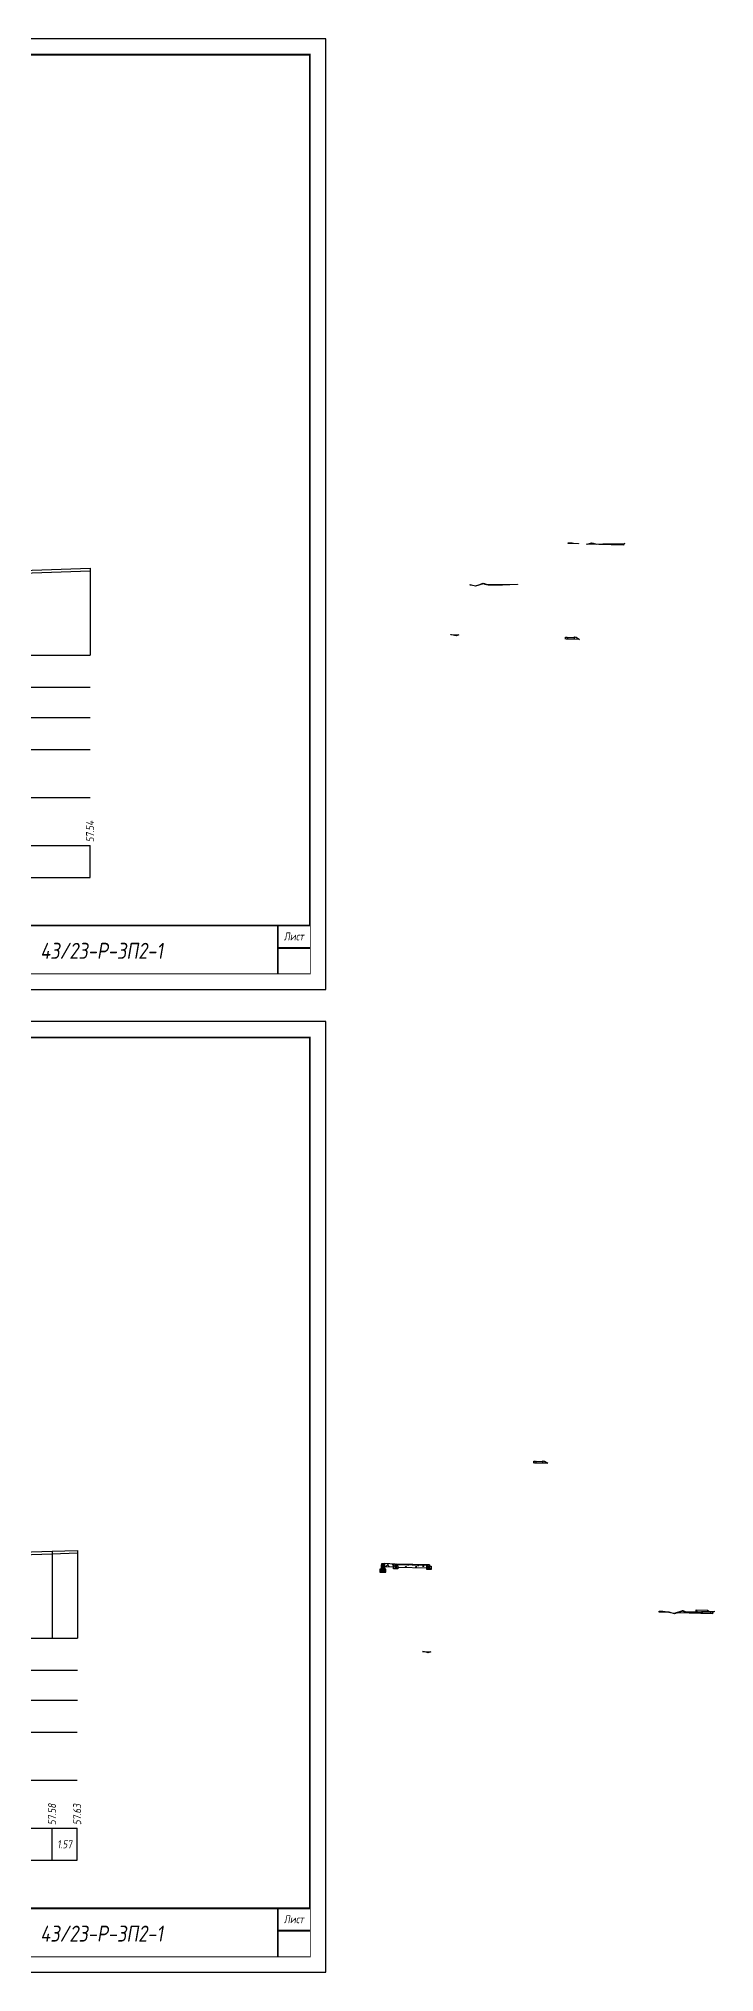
# Model space of a CAD drawing. Extents: x -717 to 1451, y -133302 to 233.
# Drawn here: x 300 to 511, y -74358 to -73754 of the extents above; entities that cross this region are included whole.
import ezdxf
from ezdxf.enums import TextEntityAlignment as Align

# ---------------------------------------------------------------- set-up
doc = ezdxf.new("R2010")
doc.units = 0
for name, color, linetype in [('Зарамочное оформление', 7, 'Continuous'), ('КОД_399', 252, 'Continuous'), ('Код_510', 7, 'Continuous'), ('Объём_2650', 7, 'Continuous'), ('Таблица', 7, 'Continuous'), ('Черный поперечник', 3, 'Continuous')]:
    doc.layers.add(name, color=color, linetype=linetype)
for name, color, linetype, true_color in [('Контур_2570', 7, 'Continuous', 0x80ff00), ('Объём_2563', 7, 'Continuous', 0xff8000), ('Объём_2570', 7, 'Continuous', 0x80ff00), ('Объём_2600', 7, 'Continuous', 0x808000)]:
    doc.layers.add(name, color=color, linetype=linetype, true_color=true_color)
doc.styles.add('М', font='romand.shx', dxfattribs={"width": 0.8, "oblique": 10, "height": 2.5})

# ---------------------------------------------------------------- blocks, each defined once
blk = doc.blocks.new('Штамп')
at = {"linetype": 'Continuous'}
blk.add_wipeout([(199.95, -411.25), (384.95, -411.25), (384.95, -426.25), (199.95, -426.25)], dxfattribs=at).dxf.layer = 'Зарамочное оформление'
at = {"layer": 'Зарамочное оформление', "linetype": 'Continuous', "lineweight": -3, "const_width": 0.6, "flags": 128}
for points in [[(199.95, -426.25), (199.95, -411.25), (384.95, -411.25)], [(199.95, -416.25), (264.95, -416.25)], [(209.95, -411.25), (209.95, -426.25)], [(219.95, -411.25), (219.95, -426.25)], [(229.95, -411.25), (229.95, -426.25)], [(239.95, -411.25), (239.95, -426.25)], [(254.95, -411.25), (254.95, -426.25)], [(264.95, -411.25), (264.95, -426.25)], [(374.95, -411.25), (374.95, -426.25)], [(199.95, -421.25), (264.95, -421.25)], [(374.95, -418.25), (384.95, -418.25)]]:
    blk.add_lwpolyline(points, dxfattribs=at)
at = {"linetype": 'Continuous', "insert": (319.95, -419.17), "char_height": 5, "width": 110, "attachment_point": 5, "style": 'М'}
blk.add_mtext('{\\Q10;\\W0.8;43/23-Р-ЗП2-1}', dxfattribs=at)
at = {"layer": 'Зарамочное оформление', "linetype": 'Continuous', "style": 'М', "oblique": 10}
for s, width, p in [('Лист', 0.8, (379.95, -414.66)), ('Изм.', 0.8, (204.95, -423.75)), ('Кол.уч.', 0.7, (214.95, -423.75)), ('Лист', 0.8, (224.95, -423.75)), ('N док.', 0.7, (235.28, -423.75)), ('Подпись', 0.8, (247.45, -423.75)), ('Дата', 0.8, (259.95, -423.75))]:
    blk.add_text(s, height=2.5, dxfattribs=dict(at, width=width)).set_placement(p, align=Align.MIDDLE_CENTER)
blk = doc.blocks.new('шифр')
for p in [(0, -73680), (0, -73987)]:
    blk.add_blockref('Штамп', p)
blk = doc.blocks.new('БР100.30.18')
at = {"linetype": 'Continuous', "lineweight": 13}
h = blk.add_hatch(dxfattribs=at)
h.set_pattern_fill('ANSI35', scale=5)
h.set_pattern_definition([(45, (-1504.996, -4799.2297), (-0.88388348, 0.88388348), []), (45, (-1504.1121, -4799.2297), (-0.88388348, 0.88388348), [1.5625, -0.3125, 0, -0.3125])])
h.paths.add_polyline_path([(0.3, 3.5), (1.8, 3.5), (1.8, -1), (0, -1), (0, 2)])
h = blk.add_hatch(dxfattribs=at)
h.set_pattern_fill('ANSI35', scale=5, angle=90)
h.set_pattern_definition([(135, (-1504.996, -4800.7297), (-0.88388348, -0.88388348), []), (135, (-1504.996, -4799.8458), (-0.88388348, -0.88388348), [1.5625, -0.3125, 0, -0.3125])])
h.paths.add_polyline_path([(-1, 0), (0, 0), (0, -1), (1.8, -1), (1.8, 0), (2.8, 0), (2.8, -2), (-1, -2)])
at = {"color": 7, "lineweight": 30}
blk.add_lwpolyline([(1.8, -1), (0, -1), (0, 2), (0.3, 3.5), (1.8, 3.5)], close=True, dxfattribs=at)
at = {"linetype": 'Continuous'}
blk.add_lwpolyline([(0, 0), (-1, 0), (-1, -2), (2.8, -2), (2.8, 0), (1.8, 0)], dxfattribs=at)

msp = doc.modelspace()

# ---------------------------------------------------------------- hatches: boundary and pattern name
at = {"linetype": 'Continuous'}
h = msp.add_hatch(dxfattribs=at)
h.set_pattern_fill('AR-HBONE', color=253, scale=0.3)
h.set_pattern_definition([(45, (112.2405, -80036.7477), (0, 1.69705627), [3.6, -1.2]), (135, (113.089, -80035.8991), (1e-16, 1.69705627), [3.6, -1.2])])
h.paths.add_polyline_path([(411.933, -74230.898), (411.933, -74231.898), (411.933, -74231.898)])
h.paths.add_polyline_path([(408.213, -74230.749), (411.533, -74230.898), (411.533, -74231.398), (411.033, -74231.398), (411.033, -74231.777), (408.212, -74231.65)])
at = {"linetype": 'Continuous', "lineweight": 13}
h = msp.add_hatch(dxfattribs=at)
h.set_pattern_fill('ANSI35', scale=5, angle=90)
h.set_pattern_definition([(135, (-1456.1503, -8503.2701), (-0.883883476, -0.883883476), []), (135, (-1456.1503, -8502.3862), (-0.883883476, -0.883883476), [1.5625, -0.3125, 0, -0.3125])])
h.paths.add_polyline_path([(411.033, -74231.398), (411.533, -74231.398), (411.533, -74231.898), (411.933, -74231.898), (411.933, -74231.398), (412.433, -74231.398), (412.433, -74232.398), (411.033, -74232.398)])
at = {"linetype": 'Continuous'}
h = msp.add_hatch(dxfattribs=at)
h.set_pattern_fill('ANSI31', color=256, scale=15, angle=45, style=0)
h.set_pattern_definition([(90, (-1500.1957, -79184.5292), (-1.875, 3e-16), [])])
h.paths.add_polyline_path([(421.929, -74231.104), (411.933, -74230.898), (411.933, -74231.098), (421.929, -74231.296)])
at = {"linetype": 'Continuous', "lineweight": 13}
h = msp.add_hatch(dxfattribs=at)
h.set_pattern_fill('ANSI35', scale=5, angle=90)
h.set_pattern_definition([(135, (-1445.7547, -8503.4762), (-0.883883476, -0.883883476), []), (135, (-1445.7547, -8502.5923), (-0.883883476, -0.883883476), [1.5625, -0.3125, 0, -0.3125])])
h.paths.add_polyline_path([(421.429, -74231.604), (421.929, -74231.604), (421.929, -74232.104), (422.329, -74232.104), (422.329, -74231.604), (422.829, -74231.604), (422.829, -74232.604), (421.429, -74232.604)])
at = {"layer": 'КОД_399'}
h = msp.add_hatch(dxfattribs=at)
h.set_pattern_fill('AR-CONC', scale=0.7, angle=45, style=0)
h.set_pattern_definition([(95, (-1500.2777, -79184.6184), (3.860864, 3.2396496), [0.525, -5.775]), (40, (-1500.2777, -79184.6184), (-4.409945, 3.036377), [0.42, -4.62]), (145.45144, (-1499.956, -79184.3484), (-0.549081, 6.2760265), [0.4461813, -4.907995]), (91.1842, (-1501.2676, -79183.6284), (6.101854, 4.4632964), [0.7875, -8.6625]), (141.63564, (-1500.759, -79183.2565), (-0.1953, 9.447982), [0.669272, -7.361996]), (36.18416, (-1501.268, -79183.6284), (-0.1953, 9.447982), [0.63, -6.93]), (66, (-1500.525, -79183.381), (4.947401, 0.9616773), [0.525, -5.775]), (11, (-1500.525, -79183.381), (-2.38496, 4.793659), [0.42, -4.62]), (116.45144, (-1500.113, -79183.301), (2.562441, 5.7553363), [0.4461813, -4.907995]), (82.5, (-1500.2777, -79184.6184), (-1.5875523, 1.7079287), [0, -4.564, 0, -4.69, 0, -4.6375]), (52.5, (-1500.2777, -79184.6184), (-0.6501106, 3.2543661), [0, -2.674, 0, -4.459, 0, -1.7675]), (12.5, (-1501.3815, -79185.7222), (2.7539272, 2.5306453), [0, -1.75, 0, -5.46, 0, -7.245]), (2.5, (-1501.8765, -79186.217), (2.3911299, 3.3821186), [0, -2.275, 0, -3.626, 0, -5.145])])
h.paths.add_polyline_path([(421.429, -74231.604), (421.929, -74231.604), (421.929, -74231.296), (411.933, -74231.098), (411.933, -74231.398), (412.433, -74231.398), (412.433, -74231.858), (421.429, -74232.037)])

# ---------------------------------------------------------------- linework, layer by layer
at = {"flags": 128}
for points in [[(-30.054, -74051.421), (389.946, -74051.421), (389.946, -73754.421), (-30.054, -73754.421)], [(-30.054, -74358.421), (389.946, -74358.421), (389.946, -74061.421), (-30.054, -74061.421)]]:
    msp.add_lwpolyline(points, close=True, dxfattribs=at)
at = {"const_width": 0.6, "flags": 128}
for points in [[(-10.054, -74046.421), (384.946, -74046.421), (384.946, -73759.421), (-10.054, -73759.421)], [(-10.054, -74353.421), (384.946, -74353.421), (384.946, -74066.421), (-10.054, -74066.421)]]:
    msp.add_lwpolyline(points, close=True, dxfattribs=at)
for points in [[(411.533, -74230.898), (408.213, -74230.749), (408.212, -74231.65), (411.033, -74231.777), (411.033, -74231.398), (411.533, -74231.398), (411.533, -74230.898)], [(411.933, -74231.398), (412.433, -74231.398), (412.433, -74232.398), (411.033, -74232.398), (411.033, -74231.398), (411.533, -74231.398), (411.533, -74231.898), (411.933, -74231.898), (411.933, -74231.398)], [(411.533, -74230.898), (411.933, -74230.898), (411.933, -74231.898), (411.533, -74231.898), (411.533, -74230.898)], [(422.329, -74231.104), (411.933, -74230.898)], [(421.929, -74231.296), (411.933, -74231.098)], [(421.929, -74231.104), (422.329, -74231.104), (422.329, -74232.104), (421.929, -74232.104), (421.929, -74231.104)], [(412.433, -74231.858), (421.429, -74232.037)], [(422.329, -74231.604), (422.829, -74231.604), (422.829, -74232.604), (421.429, -74232.604), (421.429, -74231.604), (421.929, -74231.604), (421.929, -74232.104), (422.329, -74232.104), (422.329, -74231.604)]]:
    msp.add_lwpolyline(points)
at = {"layer": 'Объём_2563', "flags": 128}
for points in [[(465.059, -73941.972), (464.876, -73941.789), (464.576, -73941.783), (464.576, -73941.753), (464.855, -73941.753), (464.856, -73941.553), (464.756, -73941.553), (464.756, -73941.39), (465.32, -73941.415), (465.32, -73941.54), (465.6, -73941.54), (465.6, -73941.432), (467.399, -73941.467), (467.399, -73941.581), (467.679, -73941.581), (467.679, -73941.381), (467.579, -73941.381), (467.579, -73941.281), (468.076, -73941.343), (469.143, -73942.054), (465.059, -73941.972), (465.059, -73941.972)], [(455.153, -74199.345), (454.97, -74199.161), (454.67, -74199.155), (454.67, -74199.125), (454.949, -74199.125), (454.95, -74198.925), (454.85, -74198.925), (454.85, -74198.762), (455.414, -74198.788), (455.414, -74198.912), (455.694, -74198.912), (455.694, -74198.804), (457.493, -74198.84), (457.493, -74198.953), (457.773, -74198.953), (457.773, -74198.753), (457.673, -74198.753), (457.673, -74198.653), (458.17, -74198.715), (459.237, -74199.426), (455.153, -74199.345), (455.153, -74199.345)], [(506.024, -74245.947), (505.84, -74245.763), (505.54, -74245.757), (505.54, -74245.177), (509.04, -74245.317), (510.107, -74246.029), (506.024, -74245.947), (506.024, -74245.947)]]:
    msp.add_lwpolyline(points, dxfattribs=at)
at = {"layer": 'Объём_2570', "flags": 128}
for points in [[(449.74, -73924.933), (445.065, -73925.094), (442.647, -73925.076), (440.613, -73925.113), (439.622, -73924.878), (439.519, -73924.798), (439.09, -73924.695), (437.715, -73925.126), (436.707, -73925.474), (435.301, -73925.174), (435.02, -73925.107), (435.02, -73924.957), (435.301, -73925.024), (436.707, -73925.324), (437.715, -73924.976), (439.09, -73924.545), (439.519, -73924.648), (439.622, -73924.728), (440.613, -73924.963), (442.647, -73924.926), (445.065, -73924.944), (449.74, -73924.783), (449.74, -73924.933), (449.74, -73924.933)], [(511.205, -74245.788), (507.656, -74245.909), (507.201, -74245.906), (502.683, -74245.987), (502.492, -74245.942), (502.464, -74245.92), (501.431, -74245.564), (501.311, -74245.535), (501.041, -74245.619), (498.781, -74246.401), (498.497, -74246.34), (497.676, -74246.146), (496.982, -74245.969), (496.982, -74245.819), (497.676, -74245.996), (498.497, -74246.19), (498.781, -74246.251), (501.041, -74245.469), (501.311, -74245.385), (501.431, -74245.414), (502.464, -74245.77), (502.492, -74245.792), (502.683, -74245.837), (507.201, -74245.756), (507.656, -74245.759), (511.205, -74245.638), (511.205, -74245.788), (511.205, -74245.788)]]:
    msp.add_lwpolyline(points, dxfattribs=at)
at = {"layer": 'Объём_2600', "flags": 128}
for points in [[(430.596, -73940.965), (429.19, -73940.665), (428.909, -73940.598), (428.909, -73940.586), (431.47, -73940.663), (430.596, -73940.965), (430.596, -73940.965)], [(421.82, -74258.6), (421.536, -74258.539), (420.714, -74258.345), (420.139, -74258.198), (422.755, -74258.277), (421.82, -74258.6), (421.82, -74258.6)]]:
    msp.add_lwpolyline(points, dxfattribs=at)
at = {"layer": 'Объём_2650', "color": 6, "flags": 128}
for points in [[(466.852, -73911.953), (467.209, -73911.984), (468.795, -73912.117), (468.795, -73912.255), (465.572, -73912.158), (465.572, -73911.93), (466.852, -73911.953), (466.852, -73911.953)], [(482.899, -73912.353), (482.899, -73912.678), (471.356, -73912.331), (471.491, -73912.285), (472.866, -73911.855), (473.295, -73911.958), (473.397, -73912.038), (474.389, -73912.272), (476.422, -73912.235), (478.841, -73912.253), (483.278, -73912.1), (482.899, -73912.353), (482.899, -73912.353)], [(494.051, -74245.633), (495.177, -74245.658), (496.657, -74245.788), (496.982, -74245.819), (496.982, -74245.969), (497.101, -74245.999), (494.024, -74245.907), (494.024, -74245.633), (494.051, -74245.633), (494.051, -74245.633)], [(501.431, -74245.564), (502.464, -74245.92), (502.492, -74245.942), (502.683, -74245.987), (507.201, -74245.906), (507.656, -74245.909), (510.968, -74245.796), (510.674, -74245.992), (510.674, -74246.406), (499.716, -74246.078), (501.041, -74245.619), (501.311, -74245.535), (501.431, -74245.564), (501.431, -74245.564)]]:
    msp.add_lwpolyline(points, dxfattribs=at)

# ---------------------------------------------------------------- block references
at = {"lineweight": 18, "xscale": 0.5, "yscale": 0.5, "zscale": 0.5, "rotation": 359.9444632229611}
msp.add_blockref('БР100.30.18', (407.311, -74232.447), dxfattribs=at)

# ---------------------------------------------------------------- texts
at = {"linetype": 'Continuous', "style": 'М', "oblique": 10, "width": 0.8}
for s, p in [('242', (380.312, -74042.509)), ('243', (380.312, -74349.509))]:
    msp.add_text(s, height=2.5, dxfattribs=at).set_placement(p, align=Align.MIDDLE)

# ---------------------------------------------------------------- next in the draw order: block references
msp.add_blockref('шифр', (0, 59.829))

# ---------------------------------------------------------------- next in the draw order: linework, layer by layer
at = {"layer": 'Код_510'}
for p, q in [((316.334, -74016.421), (316.334, -74006.421)), ((304.459, -74323.421), (304.459, -74313.421)), ((312.31, -74323.421), (312.31, -74313.421))]:
    msp.add_line(p, q, dxfattribs=at)
at = {"layer": 'Контур_2570', "flags": 128}
for points in [[(268.016, -73922.265), (316.389, -73920.599)], [(284.91, -74228.289), (304.514, -74227.65), (312.364, -74227.389)]]:
    msp.add_lwpolyline(points, dxfattribs=at)
at = {"layer": 'Таблица'}
for p, q in [((80, -73947), (316.389, -73947)), ((80, -73957), (316.389, -73957)), ((80, -73966.421), (316.389, -73966.421)), ((79.946, -73976.421), (316.334, -73976.421)), ((79.946, -73991.421), (316.334, -73991.421)), ((79.946, -74006.421), (316.334, -74006.421)), ((79.946, -74016.421), (316.334, -74016.421)), ((80, -74254), (312.364, -74254)), ((80, -74264), (312.364, -74264)), ((80, -74273.421), (312.364, -74273.421)), ((79.946, -74283.421), (312.31, -74283.421)), ((79.946, -74298.421), (312.31, -74298.421)), ((79.946, -74313.421), (312.31, -74313.421)), ((79.946, -74323.421), (312.31, -74323.421))]:
    msp.add_line(p, q, dxfattribs=at)
at = {"layer": 'Черный поперечник', "color": 7}
for p, q in [((316.389, -73919.849), (316.389, -73947)), ((304.514, -74226.9), (304.514, -74254)), ((312.364, -74226.639), (312.364, -74254))]:
    msp.add_line(p, q, dxfattribs=at)
at = {"layer": 'Черный поперечник', "flags": 128}
for points in [[(268.016, -73921.515), (316.389, -73919.849)], [(284.91, -74227.539), (304.514, -74226.9), (312.364, -74226.639)]]:
    msp.add_lwpolyline(points, dxfattribs=at)

# ---------------------------------------------------------------- next in the draw order: texts
at = {"layer": 'Код_510', "style": 'М', "oblique": 10, "width": 0.8}
for s, p in [('57.54', (316.334, -74005.421)), ('57.58', (304.459, -74312.421)), ('57.63', (312.31, -74312.421))]:
    msp.add_text(s, height=2.5, rotation=90.000003, dxfattribs=at).set_placement(p, align=Align.MIDDLE_LEFT)
msp.add_text('1.57', height=2.5, dxfattribs=at).set_placement((308.385, -74318.421), align=Align.MIDDLE_CENTER)

doc.saveas('drawing.dxf')
